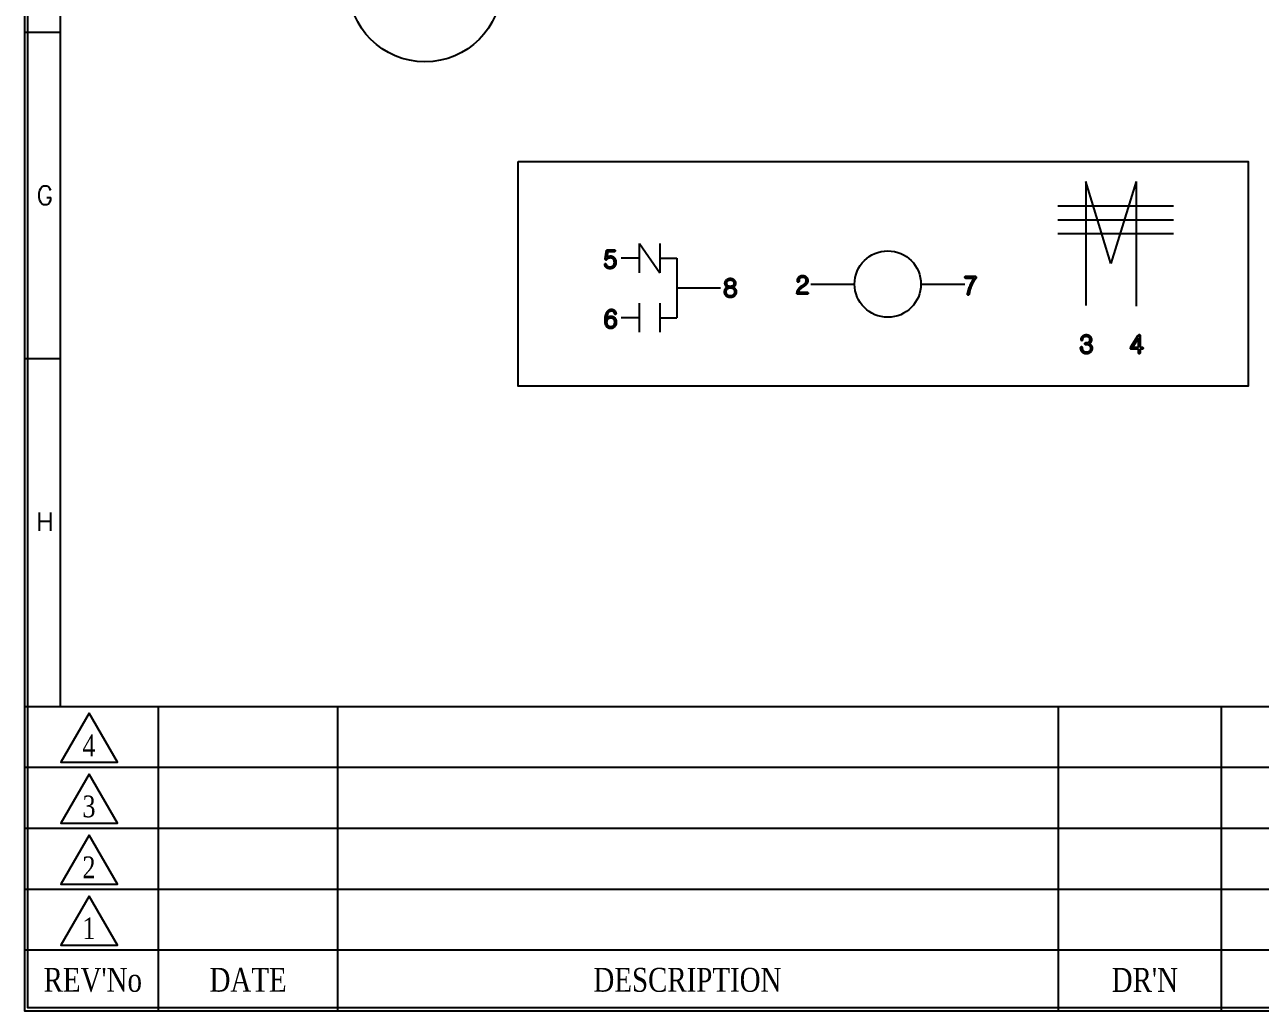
# Model space of a CAD drawing. Header units: millimetres. Extents: x 29 to 409, y 30 to 301.
# Drawn here: x 29.4 to 143, y 29.7 to 120.4 of the extents above; entities that cross this region are included whole.
import ezdxf
from ezdxf.enums import TextEntityAlignment as Align

# ---------------------------------------------------------------- set-up
doc = ezdxf.new("R2010")
doc.units = ezdxf.units.MM
for name, color, linetype in [('10', 1, 'Continuous'), ('20', 2, 'Continuous'), ('30', 3, 'Continuous'), ('4', 133, 'Continuous'), ('40', 4, 'Continuous'), ('70', 7, 'Continuous'), ('ASHADE', 7, 'Continuous')]:
    doc.layers.add(name, color=color, linetype=linetype)
doc.layers.add('Z_OM_OUTLINE', color=7, linetype='Continuous', lineweight=30)
doc.styles.add('SIMPLEX', font='SIMPLEX')
doc.styles.add('SS', font='batang.ttc', dxfattribs={"width": 0.8})

msp = doc.modelspace()

# ---------------------------------------------------------------- linework, layer by layer
for p, q in [((124.38, 103.78), (135.01, 103.78)), ((124.38, 102.5), (135.01, 102.5)), ((124.38, 101.22), (135.01, 101.22)), ((85.92, 98.97), (84.25, 98.97)), ((87.81, 98.97), (89.37, 98.97)), ((89.37, 98.97), (89.37, 93.49)), ((101.69, 96.58), (105.71, 96.58)), ((111.81, 96.58), (115.83, 96.58)), ((89.37, 96.23), (93.39, 96.23)), ((85.92, 93.49), (84.25, 93.49)), ((87.81, 93.49), (89.37, 93.49))]:
    msp.add_line(p, q)
msp.add_lwpolyline([(74.78, 107.85), (141.88, 107.85), (141.88, 87.2), (74.78, 87.2)], close=True)
msp.add_circle((108.76, 96.58), 3.05)
at = {"layer": '10', "color": 7}
for points in [[(35.34, 57.13), (32.74, 52.63), (37.93, 52.63)], [(35.34, 51.53), (32.74, 47.03), (37.93, 47.03)], [(35.34, 45.93), (32.74, 41.43), (37.93, 41.43)], [(35.34, 40.33), (32.74, 35.83), (37.93, 35.83)]]:
    msp.add_lwpolyline(points, close=True, dxfattribs=at)
at = {"layer": '20', "color": 7}
msp.add_line((32.71, 57.74), (32.71, 296.44), dxfattribs=at)
at = {"layer": '30', "color": 7}
for p, q in [((29.41, 119.74), (32.71, 119.74)), ((29.41, 89.74), (32.71, 89.74))]:
    msp.add_line(p, q, dxfattribs=at)
at = {"layer": '4', "color": 0}
for p, q in [((129.27, 98.46), (126.97, 106.02)), ((131.58, 106.02), (129.27, 98.46))]:
    msp.add_line(p, q, dxfattribs=at)
at = {"layer": '40', "color": 7}
for p, q in [((41.68, 57.74), (41.68, 29.74)), ((58.18, 57.74), (58.18, 29.74)), ((124.41, 57.74), (124.41, 29.74)), ((139.41, 57.74), (139.41, 29.74)), ((169.41, 52.14), (29.41, 52.14)), ((169.41, 46.54), (29.41, 46.54)), ((169.41, 40.94), (29.41, 40.94)), ((169.41, 35.34), (29.41, 35.34))]:
    msp.add_line(p, q, dxfattribs=at)
at = {"layer": '70', "color": 7}
msp.add_line((29.41, 57.74), (409.41, 57.74), dxfattribs=at)
for points in [[(409.41, 29.74), (29.41, 29.74), (29.41, 299.74), (409.41, 299.74)], [(409.11, 30.04), (29.71, 30.04), (29.71, 299.44), (409.11, 299.44)]]:
    msp.add_lwpolyline(points, close=True, dxfattribs=at)
at = {"layer": 'ASHADE'}
for p, q in [((126.97, 106.02), (126.97, 94.6)), ((131.58, 106.02), (131.58, 94.56)), ((85.92, 97.62), (85.92, 100.31)), ((87.81, 100.31), (87.81, 97.62)), ((85.92, 92.15), (85.92, 94.83)), ((87.81, 94.83), (87.81, 92.15))]:
    msp.add_line(p, q, dxfattribs=at)
at = {"layer": 'ASHADE', "ltscale": 2}
msp.add_line((85.92, 100.31), (87.81, 97.62), dxfattribs=at)
msp.add_circle((66.21, 124.04), 7.03, dxfattribs=at)
at = {"layer": 'Z_OM_OUTLINE'}
for p, q in [((82.91, 99.71), (82.79, 98.91)), ((83.63, 99.71), (82.91, 99.71)), ((82.94, 99.02), (83.03, 99.59)), ((83.03, 99.59), (83.63, 99.59)), ((100.45, 96.91), (100.45, 96.86)), ((100.6, 96.85), (100.6, 96.91)), ((116.81, 97.27), (115.91, 97.27)), ((115.92, 97.14), (116.72, 97.14)), ((100.41, 95.68), (101.38, 95.68)), ((101.38, 95.8), (100.56, 95.8)), ((100.97, 96.33), (101.01, 96.36)), ((127, 91.17), (126.94, 91.17)), ((126.94, 91.04), (127.02, 91.04)), ((131.79, 91.85), (131.09, 90.78)), ((131.21, 90.74), (131.81, 91.65)), ((131.81, 91.65), (131.81, 90.74)), ((131.95, 90.74), (131.95, 91.83)), ((126.49, 90.74), (126.49, 90.69)), ((126.64, 90.69), (126.64, 90.74)), ((131.13, 90.62), (131.81, 90.62)), ((131.81, 90.74), (131.21, 90.74)), ((131.81, 90.62), (131.81, 90.26)), ((132.17, 90.74), (131.95, 90.74)), ((131.95, 90.62), (132.16, 90.62)), ((131.95, 90.26), (131.95, 90.62))]:
    msp.add_line(p, q, dxfattribs=at)
for points, knots in [([(82.79, 98.91), (82.79, 98.9), (82.79, 98.89), (82.79, 98.88), (82.79, 98.86), (82.8, 98.85), (82.8, 98.84), (82.81, 98.83), (82.82, 98.82), (82.83, 98.82), (82.83, 98.81)], [0, 0, 0, 0, 0.150093, 0.286877, 0.413004, 0.531472, 0.643222, 0.755129, 0.873522, 1, 1, 1, 1]), ([(82.83, 98.81), (82.84, 98.81), (82.85, 98.81), (82.86, 98.81), (82.87, 98.81), (82.88, 98.81), (82.9, 98.82), (82.91, 98.83), (82.92, 98.84), (82.93, 98.85), (82.93, 98.86)], [0, 0, 0, 0, 0.120141, 0.229286, 0.338431, 0.449539, 0.567175, 0.69745, 0.838895, 1, 1, 1, 1]), ([(82.93, 98.86), (82.94, 98.87), (82.95, 98.89), (82.98, 98.92), (83.01, 98.95), (83.03, 98.96), (83.04, 98.97)], [0, 0, 0, 0, 0.251949, 0.502221, 0.748748, 1, 1, 1, 1]), ([(83.08, 99.11), (83.07, 99.1), (83.04, 99.09), (83.01, 99.07), (82.97, 99.05), (82.95, 99.03), (82.94, 99.02)], [0, 0, 0, 0, 0.250708, 0.500277, 0.748188, 1, 1, 1, 1]), ([(83.04, 98.97), (83.06, 98.97), (83.09, 98.99), (83.14, 99), (83.18, 99.01), (83.22, 99.01), (83.23, 99.01)], [0, 0, 0, 0, 0.246462, 0.491852, 0.742581, 1, 1, 1, 1]), ([(83.27, 99.14), (83.25, 99.14), (83.22, 99.14), (83.17, 99.13), (83.13, 99.12), (83.1, 99.11), (83.08, 99.11)], [0, 0, 0, 0, 0.260819, 0.512859, 0.75944, 1, 1, 1, 1]), ([(83.23, 99.01), (83.25, 99.01), (83.28, 99.01), (83.32, 99.01), (83.36, 99), (83.4, 98.98), (83.43, 98.96), (83.47, 98.94), (83.5, 98.91), (83.51, 98.89), (83.52, 98.88)], [0, 0, 0, 0, 0.133754, 0.261771, 0.386542, 0.507434, 0.627874, 0.748867, 0.872679, 1, 1, 1, 1]), ([(83.64, 98.97), (83.63, 98.98), (83.61, 99.01), (83.57, 99.04), (83.53, 99.07), (83.48, 99.1), (83.43, 99.12), (83.38, 99.13), (83.32, 99.14), (83.29, 99.14), (83.27, 99.14)], [0, 0, 0, 0, 0.1267565, 0.2496119, 0.3701132, 0.4908858, 0.6117691, 0.7361738, 0.8648863, 1, 1, 1, 1]), ([(83.52, 98.88), (83.53, 98.87), (83.55, 98.85), (83.57, 98.82), (83.58, 98.78), (83.6, 98.74), (83.61, 98.7), (83.61, 98.66), (83.62, 98.62), (83.62, 98.59), (83.62, 98.58)], [0, 0, 0, 0, 0.120217, 0.239097, 0.359536, 0.480692, 0.604885, 0.731998, 0.863728, 1, 1, 1, 1]), ([(83.68, 99.69), (83.68, 99.7), (83.67, 99.7), (83.66, 99.71), (83.65, 99.71), (83.64, 99.71), (83.63, 99.71)], [0, 0, 0, 0, 0.235533, 0.471133, 0.727815, 1, 1, 1, 1]), ([(83.63, 99.59), (83.64, 99.59), (83.65, 99.59), (83.66, 99.59), (83.68, 99.6), (83.68, 99.6), (83.69, 99.61)], [0, 0, 0, 0, 0.2658055, 0.5123853, 0.7567022, 1, 1, 1, 1]), ([(83.77, 98.58), (83.77, 98.6), (83.77, 98.63), (83.76, 98.69), (83.75, 98.74), (83.74, 98.79), (83.72, 98.84), (83.7, 98.88), (83.67, 98.93), (83.65, 98.95), (83.64, 98.97)], [0, 0, 0, 0, 0.136772, 0.267885, 0.395691, 0.519481, 0.640677, 0.760811, 0.87952, 1, 1, 1, 1]), ([(83.71, 99.65), (83.7, 99.65), (83.7, 99.66), (83.7, 99.67), (83.69, 99.69), (83.69, 99.69), (83.68, 99.69)], [0, 0, 0, 0, 0.25367, 0.497236, 0.743622, 1, 1, 1, 1]), ([(83.69, 99.61), (83.69, 99.61), (83.7, 99.62), (83.7, 99.63), (83.7, 99.64), (83.7, 99.65), (83.71, 99.65)], [0, 0, 0, 0, 0.259861, 0.50393, 0.75062, 1, 1, 1, 1]), ([(82.74, 98.41), (82.73, 98.4), (82.73, 98.4), (82.73, 98.38), (82.73, 98.37), (82.73, 98.35), (82.73, 98.35)], [0, 0, 0, 0, 0.238314, 0.478762, 0.729275, 1, 1, 1, 1]), ([(82.73, 98.35), (82.73, 98.34), (82.74, 98.31), (82.75, 98.28), (82.77, 98.24), (82.79, 98.21), (82.81, 98.18), (82.83, 98.16), (82.86, 98.13), (82.88, 98.11), (82.9, 98.11)], [0, 0, 0, 0, 0.125015, 0.248001, 0.37017, 0.491822, 0.613638, 0.739142, 0.867834, 1, 1, 1, 1]), ([(82.78, 98.44), (82.78, 98.44), (82.77, 98.44), (82.76, 98.43), (82.75, 98.42), (82.74, 98.41), (82.74, 98.41)], [0, 0, 0, 0, 0.259507, 0.508453, 0.74809, 1, 1, 1, 1]), ([(82.84, 98.43), (82.84, 98.44), (82.83, 98.44), (82.81, 98.44), (82.8, 98.44), (82.79, 98.44), (82.78, 98.44)], [0, 0, 0, 0, 0.254365, 0.50003, 0.745905, 1, 1, 1, 1]), ([(82.88, 98.38), (82.88, 98.39), (82.87, 98.4), (82.86, 98.41), (82.85, 98.43), (82.84, 98.43), (82.84, 98.43)], [0, 0, 0, 0, 0.276329, 0.528664, 0.763128, 1, 1, 1, 1]), ([(82.99, 98.21), (82.98, 98.22), (82.97, 98.23), (82.95, 98.25), (82.93, 98.27), (82.92, 98.29), (82.9, 98.31), (82.89, 98.33), (82.88, 98.36), (82.88, 98.37), (82.88, 98.38)], [0, 0, 0, 0, 0.129066, 0.25405, 0.378231, 0.50059, 0.621858, 0.745864, 0.870238, 1, 1, 1, 1]), ([(82.9, 98.11), (82.91, 98.1), (82.93, 98.09), (82.97, 98.07), (83, 98.05), (83.04, 98.04), (83.08, 98.03), (83.13, 98.02), (83.17, 98.02), (83.2, 98.02), (83.21, 98.02)], [0, 0, 0, 0, 0.120157, 0.239412, 0.35946, 0.48144, 0.606016, 0.733648, 0.865139, 1, 1, 1, 1]), ([(83.23, 98.14), (83.21, 98.14), (83.19, 98.14), (83.16, 98.15), (83.12, 98.15), (83.09, 98.16), (83.06, 98.17), (83.04, 98.18), (83.01, 98.2), (83, 98.21), (82.99, 98.21)], [0, 0, 0, 0, 0.142212, 0.278425, 0.407828, 0.533619, 0.653919, 0.771274, 0.886099, 1, 1, 1, 1]), ([(83.21, 98.02), (83.24, 98.02), (83.28, 98.02), (83.35, 98.03), (83.41, 98.04), (83.46, 98.06), (83.52, 98.08), (83.56, 98.11), (83.61, 98.15), (83.63, 98.18), (83.64, 98.19)], [0, 0, 0, 0, 0.14399, 0.279299, 0.408352, 0.531297, 0.65044, 0.767108, 0.883045, 1, 1, 1, 1]), ([(83.52, 98.28), (83.51, 98.27), (83.49, 98.25), (83.46, 98.22), (83.42, 98.2), (83.39, 98.18), (83.35, 98.16), (83.31, 98.15), (83.27, 98.15), (83.24, 98.14), (83.23, 98.14)], [0, 0, 0, 0, 0.127638, 0.251944, 0.374404, 0.494753, 0.615597, 0.739359, 0.867327, 1, 1, 1, 1]), ([(83.62, 98.58), (83.62, 98.56), (83.62, 98.54), (83.61, 98.49), (83.61, 98.45), (83.6, 98.42), (83.58, 98.38), (83.56, 98.34), (83.54, 98.31), (83.53, 98.29), (83.52, 98.28)], [0, 0, 0, 0, 0.133088, 0.262779, 0.388175, 0.511835, 0.633611, 0.754848, 0.876624, 1, 1, 1, 1]), ([(83.64, 98.19), (83.65, 98.2), (83.67, 98.23), (83.7, 98.27), (83.72, 98.32), (83.74, 98.36), (83.75, 98.41), (83.76, 98.47), (83.77, 98.52), (83.77, 98.56), (83.77, 98.58)], [0, 0, 0, 0, 0.117389, 0.234208, 0.353138, 0.474172, 0.59856, 0.726838, 0.860173, 1, 1, 1, 1]), ([(93.91, 96.95), (93.9, 96.94), (93.88, 96.92), (93.86, 96.89), (93.84, 96.85), (93.82, 96.82), (93.81, 96.78), (93.8, 96.74), (93.79, 96.7), (93.79, 96.67), (93.79, 96.66)], [0, 0, 0, 0, 0.128637, 0.254768, 0.377916, 0.499644, 0.621377, 0.744776, 0.869869, 1, 1, 1, 1]), ([(93.79, 96.66), (93.79, 96.65), (93.79, 96.62), (93.79, 96.59), (93.8, 96.56), (93.81, 96.53), (93.82, 96.5), (93.83, 96.47), (93.85, 96.44), (93.86, 96.42), (93.87, 96.41)], [0, 0, 0, 0, 0.134934, 0.265306, 0.393305, 0.517035, 0.638974, 0.759094, 0.879322, 1, 1, 1, 1]), ([(94.28, 97.08), (94.26, 97.08), (94.22, 97.08), (94.17, 97.08), (94.12, 97.07), (94.07, 97.05), (94.03, 97.03), (93.99, 97.01), (93.95, 96.98), (93.92, 96.96), (93.91, 96.95)], [0, 0, 0, 0, 0.139237, 0.271834, 0.399458, 0.523325, 0.643566, 0.762132, 0.880701, 1, 1, 1, 1]), ([(93.92, 96.66), (93.92, 96.67), (93.92, 96.69), (93.92, 96.72), (93.93, 96.75), (93.94, 96.77), (93.95, 96.8), (93.97, 96.82), (93.99, 96.84), (94, 96.86), (94.01, 96.87)], [0, 0, 0, 0, 0.128615, 0.254199, 0.376785, 0.498269, 0.618953, 0.742904, 0.869771, 1, 1, 1, 1]), ([(94.01, 96.46), (94, 96.46), (93.99, 96.48), (93.97, 96.5), (93.95, 96.52), (93.94, 96.55), (93.93, 96.57), (93.92, 96.6), (93.92, 96.63), (93.92, 96.65), (93.92, 96.66)], [0, 0, 0, 0, 0.130305, 0.25602, 0.378604, 0.500306, 0.621462, 0.745082, 0.870301, 1, 1, 1, 1]), ([(94.01, 96.87), (94.02, 96.87), (94.03, 96.89), (94.06, 96.91), (94.09, 96.92), (94.12, 96.93), (94.16, 96.94), (94.2, 96.95), (94.23, 96.96), (94.26, 96.96), (94.28, 96.96)], [0, 0, 0, 0, 0.115646, 0.232316, 0.350729, 0.47056, 0.594312, 0.724014, 0.858944, 1, 1, 1, 1]), ([(94.64, 96.95), (94.63, 96.96), (94.61, 96.98), (94.57, 97.01), (94.52, 97.03), (94.48, 97.05), (94.43, 97.07), (94.38, 97.08), (94.33, 97.08), (94.29, 97.08), (94.28, 97.08)], [0, 0, 0, 0, 0.118929, 0.236988, 0.355729, 0.476147, 0.599952, 0.727765, 0.860557, 1, 1, 1, 1]), ([(94.28, 96.96), (94.29, 96.96), (94.32, 96.96), (94.35, 96.95), (94.39, 96.94), (94.43, 96.93), (94.46, 96.92), (94.49, 96.91), (94.52, 96.89), (94.54, 96.87), (94.54, 96.87)], [0, 0, 0, 0, 0.141197, 0.275172, 0.403958, 0.527931, 0.649029, 0.766606, 0.883403, 1, 1, 1, 1]), ([(94.54, 96.87), (94.55, 96.86), (94.57, 96.84), (94.59, 96.82), (94.6, 96.8), (94.62, 96.77), (94.62, 96.75), (94.63, 96.72), (94.64, 96.69), (94.64, 96.67), (94.64, 96.66)], [0, 0, 0, 0, 0.131579, 0.258706, 0.382804, 0.50354, 0.624902, 0.746868, 0.872035, 1, 1, 1, 1]), ([(94.64, 96.66), (94.64, 96.65), (94.64, 96.63), (94.63, 96.6), (94.62, 96.57), (94.62, 96.55), (94.6, 96.52), (94.59, 96.5), (94.57, 96.48), (94.55, 96.46), (94.54, 96.46)], [0, 0, 0, 0, 0.129031, 0.2538272, 0.3768103, 0.4978429, 0.6195854, 0.7423347, 0.8683251, 1, 1, 1, 1]), ([(94.76, 96.66), (94.76, 96.67), (94.76, 96.7), (94.76, 96.74), (94.75, 96.78), (94.73, 96.82), (94.72, 96.85), (94.69, 96.89), (94.67, 96.92), (94.65, 96.94), (94.64, 96.95)], [0, 0, 0, 0, 0.128917, 0.25396, 0.377169, 0.499056, 0.62013, 0.743626, 0.870177, 1, 1, 1, 1]), ([(94.69, 96.41), (94.69, 96.42), (94.71, 96.44), (94.72, 96.47), (94.73, 96.5), (94.75, 96.53), (94.75, 96.56), (94.76, 96.59), (94.76, 96.63), (94.76, 96.65), (94.76, 96.66)], [0, 0, 0, 0, 0.121565, 0.243744, 0.365204, 0.486262, 0.610647, 0.73648, 0.86604, 1, 1, 1, 1]), ([(100.57, 97.21), (100.56, 97.2), (100.54, 97.18), (100.52, 97.15), (100.5, 97.11), (100.48, 97.08), (100.47, 97.04), (100.46, 97), (100.45, 96.96), (100.45, 96.93), (100.45, 96.91)], [0, 0, 0, 0, 0.126283, 0.249636, 0.371196, 0.493066, 0.615259, 0.739587, 0.867725, 1, 1, 1, 1]), ([(100.45, 96.86), (100.45, 96.85), (100.45, 96.84), (100.46, 96.82), (100.46, 96.81), (100.47, 96.8), (100.47, 96.8)], [0, 0, 0, 0, 0.2742778, 0.524596, 0.7646506, 1, 1, 1, 1]), ([(100.47, 96.8), (100.48, 96.79), (100.48, 96.79), (100.49, 96.78), (100.51, 96.78), (100.52, 96.78), (100.52, 96.78)], [0, 0, 0, 0, 0.250921, 0.492134, 0.740992, 1, 1, 1, 1]), ([(100.52, 96.78), (100.53, 96.78), (100.54, 96.78), (100.55, 96.78), (100.56, 96.79), (100.57, 96.79), (100.58, 96.8)], [0, 0, 0, 0, 0.264234, 0.512515, 0.75317, 1, 1, 1, 1]), ([(100.93, 97.35), (100.91, 97.35), (100.87, 97.35), (100.82, 97.34), (100.77, 97.33), (100.72, 97.32), (100.68, 97.3), (100.64, 97.27), (100.6, 97.25), (100.58, 97.22), (100.57, 97.21)], [0, 0, 0, 0, 0.139305, 0.272036, 0.399842, 0.523168, 0.643658, 0.762037, 0.880119, 1, 1, 1, 1]), ([(100.58, 96.8), (100.58, 96.8), (100.59, 96.81), (100.59, 96.82), (100.6, 96.83), (100.6, 96.84), (100.6, 96.85)], [0, 0, 0, 0, 0.251575, 0.494641, 0.739276, 1, 1, 1, 1]), ([(100.6, 96.91), (100.6, 96.92), (100.6, 96.94), (100.6, 96.97), (100.61, 97), (100.62, 97.03), (100.63, 97.06), (100.64, 97.08), (100.66, 97.1), (100.67, 97.12), (100.68, 97.13)], [0, 0, 0, 0, 0.13351, 0.262216, 0.38893, 0.511484, 0.632247, 0.753637, 0.87557, 1, 1, 1, 1]), ([(100.68, 97.13), (100.69, 97.13), (100.7, 97.15), (100.73, 97.17), (100.76, 97.19), (100.79, 97.2), (100.82, 97.21), (100.85, 97.22), (100.89, 97.22), (100.91, 97.22), (100.93, 97.22)], [0, 0, 0, 0, 0.1197222, 0.2395621, 0.3575625, 0.478001, 0.6012331, 0.7285669, 0.861038, 1, 1, 1, 1]), ([(101.16, 96.64), (101.15, 96.63), (101.14, 96.61), (101.11, 96.59), (101.08, 96.57), (101.04, 96.54), (101, 96.51), (100.96, 96.48), (100.91, 96.45), (100.88, 96.43), (100.86, 96.42)], [0, 0, 0, 0, 0.0819925, 0.1761959, 0.2828866, 0.401538, 0.5322548, 0.6753524, 0.8311672, 1, 1, 1, 1]), ([(101.28, 97.21), (101.27, 97.22), (101.25, 97.24), (101.21, 97.27), (101.17, 97.3), (101.13, 97.32), (101.08, 97.33), (101.03, 97.34), (100.98, 97.35), (100.94, 97.35), (100.93, 97.35)], [0, 0, 0, 0, 0.1213937, 0.2409119, 0.3601983, 0.480793, 0.6033354, 0.7302471, 0.8617776, 1, 1, 1, 1]), ([(100.93, 97.22), (100.94, 97.22), (100.96, 97.22), (101, 97.22), (101.03, 97.21), (101.07, 97.2), (101.1, 97.19), (101.12, 97.17), (101.15, 97.15), (101.17, 97.13), (101.17, 97.12)], [0, 0, 0, 0, 0.137717, 0.269152, 0.396523, 0.518651, 0.639611, 0.758212, 0.877937, 1, 1, 1, 1]), ([(101.01, 96.36), (101.03, 96.38), (101.06, 96.4), (101.11, 96.43), (101.15, 96.46), (101.19, 96.49), (101.22, 96.51), (101.25, 96.54), (101.28, 96.56), (101.29, 96.57), (101.3, 96.58)], [0, 0, 0, 0, 0.171352, 0.330159, 0.474433, 0.606288, 0.723792, 0.829102, 0.920416, 1, 1, 1, 1]), ([(101.26, 96.91), (101.26, 96.89), (101.25, 96.87), (101.25, 96.83), (101.24, 96.79), (101.23, 96.76), (101.22, 96.73), (101.2, 96.69), (101.18, 96.66), (101.17, 96.65), (101.16, 96.64)], [0, 0, 0, 0, 0.132748, 0.260728, 0.385939, 0.509648, 0.631125, 0.752852, 0.875366, 1, 1, 1, 1]), ([(101.17, 97.12), (101.18, 97.12), (101.19, 97.1), (101.21, 97.08), (101.22, 97.05), (101.24, 97.03), (101.24, 97), (101.25, 96.97), (101.25, 96.94), (101.26, 96.92), (101.26, 96.91)], [0, 0, 0, 0, 0.123885, 0.24539, 0.366427, 0.486915, 0.610536, 0.735625, 0.865433, 1, 1, 1, 1]), ([(101.4, 96.9), (101.4, 96.92), (101.4, 96.95), (101.4, 96.99), (101.39, 97.03), (101.38, 97.07), (101.36, 97.11), (101.34, 97.15), (101.31, 97.18), (101.29, 97.2), (101.28, 97.21)], [0, 0, 0, 0, 0.132879, 0.260823, 0.384865, 0.507069, 0.628977, 0.750578, 0.873917, 1, 1, 1, 1]), ([(101.3, 96.58), (101.3, 96.59), (101.32, 96.61), (101.34, 96.65), (101.36, 96.68), (101.38, 96.72), (101.39, 96.77), (101.4, 96.81), (101.4, 96.86), (101.4, 96.89), (101.4, 96.9)], [0, 0, 0, 0, 0.117576, 0.234513, 0.353393, 0.473629, 0.598035, 0.726691, 0.860363, 1, 1, 1, 1]), ([(115.91, 97.27), (115.91, 97.27), (115.9, 97.27), (115.89, 97.27), (115.88, 97.26), (115.87, 97.26), (115.86, 97.25), (115.85, 97.24), (115.85, 97.22), (115.85, 97.21), (115.85, 97.21)], [0, 0, 0, 0, 0.146872, 0.274046, 0.392094, 0.501517, 0.610941, 0.726033, 0.856377, 1, 1, 1, 1]), ([(115.85, 97.21), (115.85, 97.2), (115.85, 97.19), (115.85, 97.18), (115.86, 97.17), (115.87, 97.16), (115.88, 97.15), (115.89, 97.15), (115.9, 97.14), (115.91, 97.14), (115.92, 97.14)], [0, 0, 0, 0, 0.146952, 0.274546, 0.393011, 0.502052, 0.613079, 0.728635, 0.856229, 1, 1, 1, 1]), ([(116.24, 95.66), (116.25, 95.7), (116.26, 95.78), (116.28, 95.9), (116.31, 96.01), (116.34, 96.13), (116.38, 96.25), (116.43, 96.37), (116.48, 96.48), (116.51, 96.56), (116.53, 96.6)], [0, 0, 0, 0, 0.1213005, 0.2428319, 0.3655671, 0.4892501, 0.6142885, 0.7412412, 0.8694508, 1, 1, 1, 1]), ([(116.72, 97.14), (116.7, 97.12), (116.66, 97.07), (116.6, 96.98), (116.55, 96.9), (116.49, 96.8), (116.44, 96.7), (116.39, 96.6), (116.34, 96.49), (116.31, 96.41), (116.29, 96.37)], [0, 0, 0, 0, 0.109394, 0.223035, 0.340932, 0.463483, 0.590172, 0.721843, 0.858474, 1, 1, 1, 1]), ([(116.53, 96.6), (116.55, 96.63), (116.57, 96.68), (116.62, 96.76), (116.66, 96.84), (116.7, 96.91), (116.74, 96.97), (116.79, 97.03), (116.83, 97.08), (116.86, 97.11), (116.87, 97.13)], [0, 0, 0, 0, 0.1506805, 0.2939173, 0.4298201, 0.5582427, 0.6788683, 0.7930208, 0.8997366, 1, 1, 1, 1]), ([(116.89, 97.22), (116.89, 97.23), (116.88, 97.25), (116.86, 97.26), (116.83, 97.27), (116.82, 97.27), (116.81, 97.27)], [0, 0, 0, 0, 0.245729, 0.47855, 0.723821, 1, 1, 1, 1]), ([(116.87, 97.13), (116.88, 97.14), (116.89, 97.15), (116.9, 97.18), (116.9, 97.2), (116.89, 97.22), (116.89, 97.22)], [0, 0, 0, 0, 0.281152, 0.527085, 0.760284, 1, 1, 1, 1]), ([(93.81, 96.13), (93.8, 96.11), (93.78, 96.07), (93.76, 96), (93.75, 95.93), (93.75, 95.89), (93.75, 95.86)], [0, 0, 0, 0, 0.2410229, 0.4852633, 0.7369455, 1, 1, 1, 1]), ([(93.75, 95.86), (93.75, 95.85), (93.75, 95.82), (93.75, 95.77), (93.76, 95.72), (93.78, 95.68), (93.8, 95.64), (93.82, 95.6), (93.84, 95.56), (93.86, 95.53), (93.87, 95.52)], [0, 0, 0, 0, 0.131321, 0.259102, 0.383441, 0.50625, 0.628601, 0.750798, 0.873994, 1, 1, 1, 1]), ([(94, 96.3), (93.98, 96.29), (93.95, 96.27), (93.89, 96.23), (93.85, 96.18), (93.82, 96.14), (93.81, 96.13)], [0, 0, 0, 0, 0.260674, 0.512287, 0.756948, 1, 1, 1, 1]), ([(93.87, 96.41), (93.88, 96.4), (93.89, 96.38), (93.93, 96.35), (93.96, 96.32), (93.99, 96.31), (94, 96.3)], [0, 0, 0, 0, 0.263995, 0.514148, 0.758772, 1, 1, 1, 1]), ([(93.87, 95.86), (93.87, 95.88), (93.88, 95.9), (93.88, 95.94), (93.89, 95.97), (93.9, 96), (93.91, 96.04), (93.93, 96.07), (93.95, 96.09), (93.97, 96.11), (93.98, 96.12)], [0, 0, 0, 0, 0.131498, 0.25826, 0.382344, 0.504419, 0.626133, 0.748755, 0.872451, 1, 1, 1, 1]), ([(93.98, 95.61), (93.97, 95.62), (93.95, 95.64), (93.93, 95.66), (93.91, 95.69), (93.9, 95.72), (93.89, 95.76), (93.88, 95.79), (93.88, 95.83), (93.87, 95.85), (93.87, 95.86)], [0, 0, 0, 0, 0.128399, 0.25292, 0.375362, 0.496827, 0.619715, 0.742347, 0.868794, 1, 1, 1, 1]), ([(93.87, 95.52), (93.89, 95.51), (93.91, 95.48), (93.96, 95.45), (94, 95.43), (94.05, 95.4), (94.11, 95.39), (94.16, 95.38), (94.22, 95.37), (94.26, 95.37), (94.28, 95.37)], [0, 0, 0, 0, 0.120618, 0.24036, 0.359192, 0.47994, 0.603188, 0.729927, 0.862085, 1, 1, 1, 1]), ([(93.98, 96.12), (93.99, 96.13), (94.01, 96.15), (94.04, 96.17), (94.08, 96.19), (94.11, 96.21), (94.15, 96.22), (94.2, 96.23), (94.24, 96.23), (94.27, 96.24), (94.29, 96.24)], [0, 0, 0, 0, 0.1194366, 0.2367802, 0.3554124, 0.4753355, 0.5988128, 0.7271397, 0.8606162, 1, 1, 1, 1]), ([(94.29, 95.49), (94.27, 95.49), (94.24, 95.49), (94.2, 95.5), (94.15, 95.51), (94.11, 95.52), (94.08, 95.54), (94.04, 95.56), (94.01, 95.58), (93.99, 95.6), (93.98, 95.61)], [0, 0, 0, 0, 0.139384, 0.27286, 0.401187, 0.524665, 0.644588, 0.76322, 0.880563, 1, 1, 1, 1]), ([(94.28, 96.36), (94.26, 96.36), (94.23, 96.36), (94.2, 96.37), (94.16, 96.38), (94.12, 96.39), (94.09, 96.4), (94.06, 96.41), (94.03, 96.43), (94.02, 96.45), (94.01, 96.46)], [0, 0, 0, 0, 0.140564, 0.275153, 0.404403, 0.528034, 0.647877, 0.766401, 0.883295, 1, 1, 1, 1]), ([(94.54, 96.46), (94.54, 96.45), (94.52, 96.43), (94.49, 96.41), (94.46, 96.4), (94.43, 96.39), (94.39, 96.38), (94.35, 96.37), (94.32, 96.36), (94.29, 96.36), (94.28, 96.36)], [0, 0, 0, 0, 0.117628, 0.234647, 0.35234, 0.473443, 0.597298, 0.725642, 0.859288, 1, 1, 1, 1]), ([(94.28, 95.37), (94.3, 95.37), (94.34, 95.37), (94.4, 95.38), (94.46, 95.39), (94.51, 95.4), (94.56, 95.43), (94.61, 95.45), (94.65, 95.49), (94.68, 95.51), (94.69, 95.52)], [0, 0, 0, 0, 0.1380314, 0.2703266, 0.3979368, 0.5206302, 0.6415097, 0.760177, 0.8793795, 1, 1, 1, 1]), ([(94.29, 96.24), (94.3, 96.24), (94.33, 96.23), (94.38, 96.23), (94.42, 96.22), (94.46, 96.21), (94.5, 96.19), (94.53, 96.17), (94.56, 96.15), (94.58, 96.13), (94.59, 96.12)], [0, 0, 0, 0, 0.138625, 0.270366, 0.397937, 0.520676, 0.641691, 0.760514, 0.879644, 1, 1, 1, 1]), ([(94.59, 95.61), (94.58, 95.6), (94.56, 95.58), (94.53, 95.56), (94.5, 95.54), (94.46, 95.52), (94.42, 95.51), (94.38, 95.5), (94.33, 95.49), (94.3, 95.49), (94.29, 95.49)], [0, 0, 0, 0, 0.120356, 0.239486, 0.358309, 0.479324, 0.602063, 0.729634, 0.861375, 1, 1, 1, 1]), ([(94.54, 96.3), (94.56, 96.31), (94.58, 96.32), (94.62, 96.35), (94.66, 96.38), (94.68, 96.4), (94.69, 96.41)], [0, 0, 0, 0, 0.243251, 0.487828, 0.738731, 1, 1, 1, 1]), ([(94.74, 96.13), (94.72, 96.15), (94.7, 96.19), (94.65, 96.23), (94.6, 96.27), (94.56, 96.29), (94.54, 96.3)], [0, 0, 0, 0, 0.256061, 0.504936, 0.75055, 1, 1, 1, 1]), ([(94.59, 96.12), (94.6, 96.11), (94.62, 96.09), (94.64, 96.07), (94.66, 96.04), (94.67, 96), (94.69, 95.97), (94.7, 95.94), (94.7, 95.9), (94.7, 95.88), (94.7, 95.86)], [0, 0, 0, 0, 0.128608, 0.252507, 0.375242, 0.496957, 0.61893, 0.74278, 0.869032, 1, 1, 1, 1]), ([(94.7, 95.86), (94.7, 95.85), (94.7, 95.83), (94.7, 95.79), (94.69, 95.76), (94.67, 95.72), (94.66, 95.69), (94.64, 95.66), (94.62, 95.63), (94.6, 95.62), (94.59, 95.61)], [0, 0, 0, 0, 0.130672, 0.256605, 0.37901, 0.501791, 0.623261, 0.745821, 0.87054, 1, 1, 1, 1]), ([(94.69, 95.52), (94.7, 95.53), (94.72, 95.56), (94.75, 95.6), (94.77, 95.64), (94.79, 95.68), (94.81, 95.72), (94.82, 95.77), (94.83, 95.82), (94.83, 95.85), (94.83, 95.87)], [0, 0, 0, 0, 0.128741, 0.25436, 0.377596, 0.499417, 0.62131, 0.744744, 0.870238, 1, 1, 1, 1]), ([(94.83, 95.87), (94.83, 95.88), (94.83, 95.9), (94.82, 95.94), (94.82, 95.97), (94.81, 96.01), (94.79, 96.04), (94.78, 96.07), (94.76, 96.1), (94.74, 96.12), (94.74, 96.13)], [0, 0, 0, 0, 0.126412, 0.2502, 0.373405, 0.495837, 0.619106, 0.743399, 0.870633, 1, 1, 1, 1]), ([(100.52, 96.11), (100.51, 96.09), (100.5, 96.06), (100.47, 96.01), (100.45, 95.96), (100.43, 95.91), (100.42, 95.85), (100.41, 95.8), (100.41, 95.74), (100.41, 95.7), (100.41, 95.68)], [0, 0, 0, 0, 0.1197926, 0.2399205, 0.3608197, 0.4824745, 0.6074813, 0.7345591, 0.8649394, 1, 1, 1, 1]), ([(100.86, 96.42), (100.84, 96.41), (100.81, 96.38), (100.75, 96.35), (100.71, 96.31), (100.66, 96.27), (100.62, 96.23), (100.59, 96.19), (100.55, 96.15), (100.53, 96.12), (100.52, 96.11)], [0, 0, 0, 0, 0.14365, 0.280986, 0.412284, 0.539416, 0.660649, 0.777948, 0.890757, 1, 1, 1, 1]), ([(100.56, 95.8), (100.56, 95.82), (100.56, 95.84), (100.57, 95.88), (100.58, 95.91), (100.59, 95.95), (100.6, 95.98), (100.61, 96.01), (100.63, 96.04), (100.64, 96.06), (100.65, 96.07)], [0, 0, 0, 0, 0.14016, 0.27538, 0.404855, 0.53082, 0.653149, 0.771246, 0.886269, 1, 1, 1, 1]), ([(100.65, 96.07), (100.65, 96.08), (100.67, 96.1), (100.7, 96.13), (100.73, 96.16), (100.77, 96.19), (100.81, 96.23), (100.86, 96.26), (100.91, 96.3), (100.95, 96.32), (100.97, 96.33)], [0, 0, 0, 0, 0.09225, 0.193438, 0.303448, 0.422673, 0.551914, 0.690734, 0.84011, 1, 1, 1, 1]), ([(101.43, 95.78), (101.42, 95.79), (101.41, 95.79), (101.4, 95.8), (101.39, 95.8), (101.38, 95.8), (101.38, 95.8)], [0, 0, 0, 0, 0.248578, 0.496632, 0.743487, 1, 1, 1, 1]), ([(101.38, 95.68), (101.38, 95.68), (101.39, 95.68), (101.4, 95.68), (101.41, 95.69), (101.42, 95.69), (101.43, 95.7)], [0, 0, 0, 0, 0.252294, 0.496302, 0.745027, 1, 1, 1, 1]), ([(101.45, 95.74), (101.45, 95.74), (101.45, 95.75), (101.44, 95.76), (101.43, 95.78), (101.43, 95.78), (101.43, 95.78)], [0, 0, 0, 0, 0.25123, 0.494403, 0.741678, 1, 1, 1, 1]), ([(101.43, 95.7), (101.43, 95.7), (101.43, 95.71), (101.44, 95.72), (101.45, 95.73), (101.45, 95.74), (101.45, 95.74)], [0, 0, 0, 0, 0.2696767, 0.516477, 0.7576832, 1, 1, 1, 1]), ([(116.29, 96.37), (116.28, 96.34), (116.25, 96.27), (116.22, 96.18), (116.19, 96.08), (116.16, 95.99), (116.14, 95.91), (116.12, 95.82), (116.1, 95.75), (116.09, 95.69), (116.09, 95.67)], [0, 0, 0, 0, 0.147505, 0.288198, 0.422849, 0.550695, 0.672276, 0.78728, 0.896735, 1, 1, 1, 1]), ([(116.09, 95.67), (116.09, 95.66), (116.09, 95.65), (116.09, 95.63), (116.09, 95.62), (116.1, 95.61), (116.1, 95.6)], [0, 0, 0, 0, 0.27248, 0.526313, 0.763133, 1, 1, 1, 1]), ([(116.1, 95.6), (116.11, 95.6), (116.11, 95.59), (116.13, 95.58), (116.14, 95.58), (116.15, 95.58), (116.15, 95.58)], [0, 0, 0, 0, 0.255678, 0.500981, 0.745779, 1, 1, 1, 1]), ([(116.15, 95.58), (116.16, 95.58), (116.17, 95.58), (116.18, 95.58), (116.2, 95.58), (116.21, 95.59), (116.21, 95.59)], [0, 0, 0, 0, 0.2533749, 0.4953006, 0.741882, 1, 1, 1, 1]), ([(116.21, 95.59), (116.22, 95.6), (116.22, 95.61), (116.23, 95.62), (116.24, 95.64), (116.24, 95.65), (116.24, 95.66)], [0, 0, 0, 0, 0.238218, 0.480118, 0.730038, 1, 1, 1, 1]), ([(82.9, 93.94), (82.89, 93.92), (82.87, 93.87), (82.84, 93.8), (82.82, 93.72), (82.8, 93.63), (82.78, 93.54), (82.77, 93.45), (82.77, 93.34), (82.77, 93.27), (82.77, 93.24)], [0, 0, 0, 0, 0.104548, 0.213612, 0.328369, 0.449206, 0.576591, 0.710517, 0.851708, 1, 1, 1, 1]), ([(82.77, 93.24), (82.77, 93.21), (82.77, 93.14), (82.77, 93.05), (82.79, 92.97), (82.81, 92.89), (82.83, 92.82), (82.86, 92.76), (82.89, 92.7), (82.92, 92.67), (82.93, 92.65)], [0, 0, 0, 0, 0.15829, 0.305924, 0.442375, 0.568978, 0.687359, 0.797355, 0.900808, 1, 1, 1, 1]), ([(83.35, 94.24), (83.33, 94.24), (83.31, 94.24), (83.27, 94.24), (83.24, 94.23), (83.21, 94.22), (83.17, 94.21), (83.14, 94.2), (83.11, 94.18), (83.09, 94.17), (83.06, 94.15), (83.03, 94.12), (83.01, 94.1), (82.98, 94.07), (82.96, 94.04), (82.94, 94.01), (82.92, 93.98), (82.91, 93.95), (82.9, 93.94)], [0, 0, 0, 0, 0.063959, 0.125825, 0.186582, 0.245913, 0.304712, 0.36331, 0.421523, 0.480222, 0.539607, 0.599797, 0.66184, 0.724812, 0.790248, 0.857614, 0.92747, 1, 1, 1, 1]), ([(82.91, 93.4), (82.91, 93.42), (82.92, 93.47), (82.93, 93.53), (82.93, 93.6), (82.95, 93.66), (82.96, 93.71), (82.98, 93.77), (82.99, 93.82), (83.01, 93.85), (83.01, 93.87)], [0, 0, 0, 0, 0.1441692, 0.2826311, 0.4148212, 0.5416064, 0.6635138, 0.7805282, 0.8922789, 1, 1, 1, 1]), ([(83.06, 93.54), (83.04, 93.53), (83.02, 93.51), (82.98, 93.48), (82.94, 93.44), (82.92, 93.41), (82.91, 93.4)], [0, 0, 0, 0, 0.255635, 0.504609, 0.75101, 1, 1, 1, 1]), ([(82.91, 93.08), (82.91, 93.09), (82.91, 93.12), (82.92, 93.16), (82.93, 93.2), (82.94, 93.23), (82.95, 93.27), (82.97, 93.3), (82.99, 93.34), (83.01, 93.35), (83.02, 93.36)], [0, 0, 0, 0, 0.135453, 0.265464, 0.390996, 0.514431, 0.635257, 0.756428, 0.877204, 1, 1, 1, 1]), ([(83.01, 93.87), (83.02, 93.89), (83.04, 93.93), (83.08, 93.98), (83.11, 94.02), (83.15, 94.05), (83.2, 94.08), (83.24, 94.1), (83.29, 94.11), (83.33, 94.11), (83.34, 94.11)], [0, 0, 0, 0, 0.149126, 0.287304, 0.414903, 0.535429, 0.65111, 0.765091, 0.880418, 1, 1, 1, 1]), ([(83.02, 93.36), (83.03, 93.37), (83.05, 93.39), (83.08, 93.41), (83.11, 93.43), (83.14, 93.45), (83.18, 93.46), (83.22, 93.47), (83.26, 93.48), (83.28, 93.48), (83.3, 93.48)], [0, 0, 0, 0, 0.126837, 0.250005, 0.372298, 0.493566, 0.614848, 0.739302, 0.867019, 1, 1, 1, 1]), ([(83.34, 93.61), (83.32, 93.61), (83.3, 93.61), (83.26, 93.6), (83.22, 93.6), (83.19, 93.59), (83.15, 93.58), (83.12, 93.57), (83.09, 93.56), (83.07, 93.55), (83.06, 93.54)], [0, 0, 0, 0, 0.138276, 0.271155, 0.400342, 0.525951, 0.647796, 0.766914, 0.884593, 1, 1, 1, 1]), ([(83.3, 93.48), (83.31, 93.48), (83.34, 93.48), (83.38, 93.47), (83.42, 93.46), (83.46, 93.45), (83.49, 93.43), (83.52, 93.41), (83.55, 93.39), (83.56, 93.37), (83.57, 93.36)], [0, 0, 0, 0, 0.140567, 0.272714, 0.399733, 0.522322, 0.641326, 0.759927, 0.878122, 1, 1, 1, 1]), ([(83.34, 94.11), (83.35, 94.11), (83.37, 94.11), (83.4, 94.11), (83.43, 94.11), (83.46, 94.1), (83.49, 94.09), (83.51, 94.07), (83.53, 94.06), (83.54, 94.05), (83.55, 94.04)], [0, 0, 0, 0, 0.142355, 0.276813, 0.406845, 0.530769, 0.651169, 0.767312, 0.884488, 1, 1, 1, 1]), ([(83.64, 93.49), (83.63, 93.5), (83.61, 93.52), (83.57, 93.54), (83.54, 93.56), (83.5, 93.58), (83.46, 93.59), (83.42, 93.6), (83.38, 93.6), (83.35, 93.61), (83.34, 93.61)], [0, 0, 0, 0, 0.13161, 0.259174, 0.383585, 0.506712, 0.628697, 0.750578, 0.874244, 1, 1, 1, 1]), ([(83.63, 94.16), (83.62, 94.17), (83.6, 94.18), (83.57, 94.2), (83.53, 94.21), (83.5, 94.22), (83.46, 94.23), (83.43, 94.24), (83.39, 94.24), (83.36, 94.24), (83.35, 94.24)], [0, 0, 0, 0, 0.115236, 0.232314, 0.351064, 0.47187, 0.596677, 0.726496, 0.860708, 1, 1, 1, 1]), ([(83.55, 94.04), (83.56, 94.03), (83.58, 94.01), (83.61, 93.97), (83.62, 93.92), (83.63, 93.89), (83.63, 93.87)], [0, 0, 0, 0, 0.234182, 0.473901, 0.726407, 1, 1, 1, 1]), ([(83.57, 93.36), (83.58, 93.35), (83.59, 93.33), (83.61, 93.3), (83.62, 93.27), (83.64, 93.23), (83.64, 93.2), (83.65, 93.16), (83.65, 93.12), (83.66, 93.09), (83.66, 93.08)], [0, 0, 0, 0, 0.1153346, 0.2300968, 0.3483674, 0.468571, 0.5940146, 0.7239393, 0.8583668, 1, 1, 1, 1]), ([(83.78, 93.89), (83.77, 93.91), (83.77, 93.94), (83.76, 93.98), (83.75, 94.01), (83.73, 94.05), (83.71, 94.08), (83.68, 94.11), (83.66, 94.14), (83.64, 94.15), (83.63, 94.16)], [0, 0, 0, 0, 0.137815, 0.269388, 0.395397, 0.518808, 0.638579, 0.757582, 0.878059, 1, 1, 1, 1]), ([(83.63, 93.87), (83.63, 93.87), (83.64, 93.86), (83.64, 93.85), (83.65, 93.83), (83.66, 93.83), (83.67, 93.82), (83.68, 93.82), (83.7, 93.82), (83.71, 93.82), (83.71, 93.82)], [0, 0, 0, 0, 0.142917, 0.2713388, 0.3874412, 0.4976992, 0.6100851, 0.7268401, 0.8557136, 1, 1, 1, 1]), ([(83.8, 93.09), (83.8, 93.11), (83.8, 93.15), (83.79, 93.21), (83.78, 93.27), (83.76, 93.32), (83.74, 93.37), (83.71, 93.41), (83.68, 93.45), (83.66, 93.48), (83.64, 93.49)], [0, 0, 0, 0, 0.138519, 0.270524, 0.397871, 0.520363, 0.640458, 0.759406, 0.878745, 1, 1, 1, 1]), ([(83.71, 93.82), (83.72, 93.82), (83.73, 93.82), (83.74, 93.83), (83.76, 93.83), (83.76, 93.84), (83.77, 93.85), (83.78, 93.87), (83.78, 93.88), (83.78, 93.89), (83.78, 93.89)], [0, 0, 0, 0, 0.151287, 0.287166, 0.408612, 0.52102, 0.631653, 0.74362, 0.864917, 1, 1, 1, 1]), ([(83.02, 92.77), (83.01, 92.78), (82.99, 92.8), (82.97, 92.83), (82.95, 92.87), (82.94, 92.9), (82.93, 92.94), (82.92, 92.99), (82.91, 93.03), (82.91, 93.06), (82.91, 93.08)], [0, 0, 0, 0, 0.118055, 0.235089, 0.354495, 0.474814, 0.598841, 0.727092, 0.859926, 1, 1, 1, 1]), ([(82.93, 92.65), (82.94, 92.64), (82.96, 92.62), (83, 92.6), (83.04, 92.57), (83.08, 92.56), (83.12, 92.54), (83.17, 92.53), (83.22, 92.53), (83.25, 92.53), (83.27, 92.53)], [0, 0, 0, 0, 0.118262, 0.235884, 0.353615, 0.473674, 0.597477, 0.725442, 0.859579, 1, 1, 1, 1]), ([(83.29, 92.65), (83.28, 92.65), (83.25, 92.65), (83.21, 92.66), (83.17, 92.67), (83.14, 92.68), (83.1, 92.7), (83.07, 92.72), (83.04, 92.74), (83.03, 92.76), (83.02, 92.77)], [0, 0, 0, 0, 0.133021, 0.261623, 0.386291, 0.507897, 0.62868, 0.749802, 0.872938, 1, 1, 1, 1]), ([(83.27, 92.53), (83.29, 92.53), (83.33, 92.53), (83.39, 92.53), (83.44, 92.54), (83.49, 92.56), (83.54, 92.58), (83.58, 92.61), (83.63, 92.64), (83.65, 92.66), (83.66, 92.67)], [0, 0, 0, 0, 0.1427919, 0.2779713, 0.4071536, 0.5310661, 0.6505747, 0.7673872, 0.883241, 1, 1, 1, 1]), ([(83.55, 92.77), (83.54, 92.76), (83.53, 92.74), (83.5, 92.72), (83.47, 92.7), (83.44, 92.68), (83.4, 92.67), (83.37, 92.66), (83.33, 92.65), (83.3, 92.65), (83.29, 92.65)], [0, 0, 0, 0, 0.12719, 0.249274, 0.370877, 0.492009, 0.61283, 0.737747, 0.865526, 1, 1, 1, 1]), ([(83.66, 93.08), (83.66, 93.06), (83.65, 93.03), (83.65, 92.99), (83.64, 92.95), (83.63, 92.91), (83.62, 92.87), (83.6, 92.83), (83.58, 92.8), (83.56, 92.78), (83.55, 92.77)], [0, 0, 0, 0, 0.140501, 0.274669, 0.403566, 0.52777, 0.648171, 0.766189, 0.883046, 1, 1, 1, 1]), ([(83.66, 92.67), (83.67, 92.68), (83.7, 92.71), (83.72, 92.75), (83.75, 92.8), (83.77, 92.85), (83.78, 92.91), (83.8, 92.97), (83.8, 93.03), (83.8, 93.07), (83.8, 93.09)], [0, 0, 0, 0, 0.112624, 0.226453, 0.34256, 0.461992, 0.586393, 0.717082, 0.854891, 1, 1, 1, 1]), ([(126.65, 91.77), (126.64, 91.76), (126.62, 91.74), (126.6, 91.71), (126.58, 91.68), (126.56, 91.64), (126.55, 91.6), (126.54, 91.56), (126.54, 91.52), (126.53, 91.49), (126.53, 91.47)], [0, 0, 0, 0, 0.12651, 0.249441, 0.37109, 0.492542, 0.615578, 0.739481, 0.867181, 1, 1, 1, 1]), ([(126.53, 91.47), (126.53, 91.47), (126.53, 91.46), (126.54, 91.44), (126.54, 91.43), (126.55, 91.42), (126.55, 91.42)], [0, 0, 0, 0, 0.26685, 0.516834, 0.757178, 1, 1, 1, 1]), ([(126.55, 91.42), (126.56, 91.41), (126.56, 91.41), (126.57, 91.4), (126.58, 91.4), (126.59, 91.4), (126.6, 91.4)], [0, 0, 0, 0, 0.239301, 0.483776, 0.729367, 1, 1, 1, 1]), ([(126.6, 91.4), (126.6, 91.4), (126.61, 91.4), (126.62, 91.4), (126.63, 91.41), (126.64, 91.41), (126.64, 91.42)], [0, 0, 0, 0, 0.260635, 0.502737, 0.750972, 1, 1, 1, 1]), ([(126.64, 91.42), (126.64, 91.42), (126.65, 91.43), (126.66, 91.44), (126.66, 91.46), (126.66, 91.47), (126.66, 91.47)], [0, 0, 0, 0, 0.24705, 0.48863, 0.740008, 1, 1, 1, 1]), ([(127.01, 91.91), (126.99, 91.91), (126.95, 91.91), (126.9, 91.9), (126.85, 91.89), (126.81, 91.88), (126.76, 91.86), (126.72, 91.83), (126.69, 91.81), (126.66, 91.78), (126.65, 91.77)], [0, 0, 0, 0, 0.1395948, 0.2733021, 0.4013231, 0.5248486, 0.6448607, 0.7630482, 0.8809087, 1, 1, 1, 1]), ([(126.66, 91.47), (126.66, 91.48), (126.66, 91.5), (126.67, 91.53), (126.67, 91.56), (126.68, 91.59), (126.69, 91.62), (126.71, 91.64), (126.72, 91.67), (126.74, 91.68), (126.74, 91.69)], [0, 0, 0, 0, 0.132029, 0.260834, 0.384427, 0.506908, 0.629446, 0.750764, 0.87458, 1, 1, 1, 1]), ([(126.74, 91.69), (126.75, 91.69), (126.77, 91.71), (126.79, 91.73), (126.82, 91.75), (126.85, 91.76), (126.89, 91.77), (126.92, 91.78), (126.96, 91.78), (126.99, 91.78), (127, 91.78)], [0, 0, 0, 0, 0.117662, 0.235089, 0.352781, 0.472108, 0.595511, 0.724269, 0.858479, 1, 1, 1, 1]), ([(126.94, 91.17), (126.93, 91.17), (126.92, 91.17), (126.91, 91.16), (126.9, 91.16), (126.89, 91.15), (126.88, 91.14), (126.88, 91.13), (126.87, 91.12), (126.87, 91.11), (126.87, 91.1)], [0, 0, 0, 0, 0.14406, 0.274802, 0.390244, 0.5, 0.609756, 0.725198, 0.85594, 1, 1, 1, 1]), ([(126.87, 91.1), (126.87, 91.1), (126.87, 91.09), (126.88, 91.08), (126.88, 91.07), (126.89, 91.06), (126.9, 91.05), (126.91, 91.04), (126.92, 91.04), (126.93, 91.04), (126.94, 91.04)], [0, 0, 0, 0, 0.148138, 0.27676, 0.396182, 0.504159, 0.616082, 0.729653, 0.858275, 1, 1, 1, 1]), ([(127, 91.78), (127.01, 91.78), (127.04, 91.78), (127.07, 91.78), (127.11, 91.77), (127.14, 91.76), (127.17, 91.75), (127.2, 91.73), (127.23, 91.71), (127.24, 91.69), (127.25, 91.69)], [0, 0, 0, 0, 0.13886, 0.272708, 0.399883, 0.523218, 0.643236, 0.761652, 0.880574, 1, 1, 1, 1]), ([(127.25, 91.26), (127.24, 91.25), (127.23, 91.24), (127.2, 91.22), (127.17, 91.2), (127.14, 91.19), (127.11, 91.18), (127.08, 91.17), (127.04, 91.17), (127.01, 91.17), (127, 91.17)], [0, 0, 0, 0, 0.117853, 0.233817, 0.351311, 0.470975, 0.595208, 0.72344, 0.858609, 1, 1, 1, 1]), ([(127.37, 91.77), (127.36, 91.78), (127.33, 91.81), (127.3, 91.83), (127.25, 91.86), (127.21, 91.88), (127.16, 91.89), (127.11, 91.9), (127.06, 91.91), (127.03, 91.91), (127.01, 91.91)], [0, 0, 0, 0, 0.119403, 0.238248, 0.357024, 0.477262, 0.600679, 0.727761, 0.860591, 1, 1, 1, 1]), ([(127.02, 91.04), (127.03, 91.04), (127.06, 91.04), (127.1, 91.03), (127.14, 91.03), (127.18, 91.01), (127.21, 91), (127.25, 90.98), (127.28, 90.96), (127.29, 90.94), (127.3, 90.93)], [0, 0, 0, 0, 0.139275, 0.2720576, 0.3995217, 0.5226288, 0.6435459, 0.7616594, 0.8807562, 1, 1, 1, 1]), ([(127.25, 91.69), (127.26, 91.68), (127.27, 91.66), (127.29, 91.64), (127.31, 91.61), (127.32, 91.59), (127.33, 91.56), (127.33, 91.53), (127.34, 91.5), (127.34, 91.48), (127.34, 91.47)], [0, 0, 0, 0, 0.128149, 0.251658, 0.373673, 0.495439, 0.618203, 0.741842, 0.868644, 1, 1, 1, 1]), ([(127.34, 91.47), (127.34, 91.46), (127.34, 91.44), (127.33, 91.41), (127.33, 91.38), (127.32, 91.36), (127.31, 91.33), (127.29, 91.3), (127.27, 91.28), (127.26, 91.27), (127.25, 91.26)], [0, 0, 0, 0, 0.130358, 0.256084, 0.380028, 0.501819, 0.622751, 0.745354, 0.870777, 1, 1, 1, 1]), ([(127.27, 91.11), (127.28, 91.11), (127.31, 91.13), (127.34, 91.15), (127.38, 91.18), (127.41, 91.21), (127.42, 91.22)], [0, 0, 0, 0, 0.211874, 0.448979, 0.71063, 1, 1, 1, 1]), ([(127.45, 90.97), (127.43, 90.99), (127.41, 91.02), (127.36, 91.05), (127.32, 91.09), (127.28, 91.1), (127.27, 91.11)], [0, 0, 0, 0, 0.263647, 0.515656, 0.759119, 1, 1, 1, 1]), ([(127.3, 90.93), (127.31, 90.92), (127.33, 90.91), (127.36, 90.88), (127.38, 90.85), (127.39, 90.82), (127.41, 90.79), (127.42, 90.75), (127.42, 90.72), (127.42, 90.69), (127.42, 90.68)], [0, 0, 0, 0, 0.132687, 0.259726, 0.384204, 0.505189, 0.625868, 0.747523, 0.870998, 1, 1, 1, 1]), ([(127.49, 91.47), (127.49, 91.48), (127.49, 91.51), (127.48, 91.56), (127.47, 91.6), (127.46, 91.63), (127.44, 91.67), (127.42, 91.71), (127.4, 91.74), (127.38, 91.76), (127.37, 91.77)], [0, 0, 0, 0, 0.1308353, 0.2577064, 0.3816458, 0.5040771, 0.6259304, 0.7475219, 0.872297, 1, 1, 1, 1]), ([(127.42, 91.22), (127.43, 91.24), (127.45, 91.28), (127.47, 91.34), (127.49, 91.4), (127.49, 91.45), (127.49, 91.47)], [0, 0, 0, 0, 0.238634, 0.482102, 0.734032, 1, 1, 1, 1]), ([(127.55, 90.68), (127.55, 90.7), (127.55, 90.72), (127.55, 90.76), (127.54, 90.8), (127.53, 90.84), (127.51, 90.87), (127.49, 90.91), (127.47, 90.94), (127.46, 90.96), (127.45, 90.97)], [0, 0, 0, 0, 0.129747, 0.255118, 0.378937, 0.502303, 0.624242, 0.747751, 0.872887, 1, 1, 1, 1]), ([(131.89, 91.91), (131.88, 91.91), (131.86, 91.91), (131.83, 91.9), (131.81, 91.88), (131.79, 91.86), (131.79, 91.85)], [0, 0, 0, 0, 0.241099, 0.47415, 0.722044, 1, 1, 1, 1]), ([(131.95, 91.83), (131.95, 91.84), (131.95, 91.85), (131.95, 91.86), (131.95, 91.88), (131.94, 91.89), (131.93, 91.9), (131.92, 91.9), (131.91, 91.91), (131.9, 91.91), (131.89, 91.91)], [0, 0, 0, 0, 0.152088, 0.285787, 0.410181, 0.524126, 0.631503, 0.744863, 0.864425, 1, 1, 1, 1]), ([(126.51, 90.79), (126.51, 90.79), (126.5, 90.78), (126.5, 90.77), (126.49, 90.75), (126.49, 90.74), (126.49, 90.74)], [0, 0, 0, 0, 0.233923, 0.476439, 0.725435, 1, 1, 1, 1]), ([(126.49, 90.69), (126.49, 90.67), (126.49, 90.64), (126.5, 90.59), (126.51, 90.55), (126.52, 90.5), (126.54, 90.46), (126.57, 90.42), (126.59, 90.38), (126.61, 90.36), (126.62, 90.35)], [0, 0, 0, 0, 0.1321699, 0.2591777, 0.3837047, 0.5059322, 0.6281343, 0.7500061, 0.8738496, 1, 1, 1, 1]), ([(126.57, 90.81), (126.56, 90.81), (126.54, 90.8), (126.52, 90.8), (126.51, 90.79)], [0, 0, 0, 0, 0.52176, 1, 1, 1, 1]), ([(126.62, 90.79), (126.61, 90.8), (126.59, 90.8), (126.57, 90.81), (126.57, 90.81)], [0, 0, 0, 0, 0.4929445, 1, 1, 1, 1]), ([(126.64, 90.74), (126.64, 90.74), (126.64, 90.75), (126.63, 90.77), (126.63, 90.78), (126.62, 90.79), (126.62, 90.79)], [0, 0, 0, 0, 0.2697114, 0.5154257, 0.7589053, 1, 1, 1, 1]), ([(126.62, 90.35), (126.64, 90.34), (126.66, 90.31), (126.7, 90.28), (126.75, 90.25), (126.8, 90.23), (126.85, 90.21), (126.9, 90.2), (126.96, 90.19), (127, 90.19), (127.02, 90.19)], [0, 0, 0, 0, 0.120132, 0.238595, 0.356927, 0.476984, 0.600344, 0.727441, 0.860851, 1, 1, 1, 1]), ([(126.74, 90.44), (126.73, 90.45), (126.71, 90.46), (126.69, 90.49), (126.68, 90.52), (126.66, 90.55), (126.65, 90.58), (126.65, 90.62), (126.64, 90.65), (126.64, 90.68), (126.64, 90.69)], [0, 0, 0, 0, 0.126918, 0.25109, 0.373597, 0.495568, 0.617775, 0.742085, 0.869055, 1, 1, 1, 1]), ([(127.03, 90.32), (127.02, 90.32), (126.99, 90.32), (126.94, 90.33), (126.9, 90.33), (126.86, 90.35), (126.83, 90.36), (126.79, 90.38), (126.76, 90.41), (126.75, 90.43), (126.74, 90.44)], [0, 0, 0, 0, 0.137729, 0.270247, 0.396887, 0.519745, 0.640154, 0.758665, 0.879078, 1, 1, 1, 1]), ([(127.02, 90.19), (127.04, 90.19), (127.08, 90.19), (127.14, 90.2), (127.19, 90.21), (127.24, 90.23), (127.29, 90.25), (127.34, 90.28), (127.38, 90.31), (127.4, 90.33), (127.41, 90.35)], [0, 0, 0, 0, 0.137998, 0.269348, 0.396522, 0.519391, 0.640071, 0.758969, 0.878732, 1, 1, 1, 1]), ([(127.33, 90.43), (127.32, 90.42), (127.3, 90.41), (127.27, 90.38), (127.23, 90.36), (127.2, 90.35), (127.16, 90.33), (127.12, 90.33), (127.08, 90.32), (127.05, 90.32), (127.03, 90.32)], [0, 0, 0, 0, 0.120819, 0.239984, 0.358557, 0.47914, 0.602286, 0.729332, 0.861627, 1, 1, 1, 1]), ([(127.42, 90.68), (127.42, 90.67), (127.42, 90.65), (127.42, 90.61), (127.41, 90.58), (127.4, 90.55), (127.39, 90.52), (127.37, 90.49), (127.35, 90.46), (127.33, 90.44), (127.33, 90.43)], [0, 0, 0, 0, 0.13047, 0.257079, 0.379687, 0.501786, 0.623862, 0.746694, 0.871438, 1, 1, 1, 1]), ([(127.41, 90.35), (127.43, 90.36), (127.45, 90.38), (127.47, 90.42), (127.5, 90.46), (127.52, 90.5), (127.53, 90.54), (127.54, 90.59), (127.55, 90.63), (127.55, 90.67), (127.55, 90.68)], [0, 0, 0, 0, 0.12967, 0.254989, 0.378137, 0.499794, 0.62205, 0.745348, 0.871029, 1, 1, 1, 1]), ([(131.09, 90.78), (131.08, 90.77), (131.07, 90.75), (131.06, 90.72), (131.06, 90.7), (131.06, 90.68), (131.06, 90.67)], [0, 0, 0, 0, 0.279117, 0.530721, 0.768583, 1, 1, 1, 1]), ([(131.06, 90.67), (131.07, 90.66), (131.07, 90.65), (131.09, 90.63), (131.11, 90.62), (131.13, 90.62), (131.13, 90.62)], [0, 0, 0, 0, 0.259641, 0.493287, 0.729103, 1, 1, 1, 1]), ([(131.81, 90.26), (131.81, 90.25), (131.81, 90.24), (131.81, 90.23), (131.82, 90.22), (131.82, 90.21), (131.83, 90.21)], [0, 0, 0, 0, 0.273115, 0.520131, 0.76156, 1, 1, 1, 1]), ([(131.83, 90.21), (131.83, 90.21), (131.84, 90.2), (131.85, 90.2), (131.86, 90.19), (131.87, 90.19), (131.88, 90.19)], [0, 0, 0, 0, 0.240119, 0.483633, 0.736184, 1, 1, 1, 1]), ([(131.88, 90.19), (131.89, 90.19), (131.91, 90.19), (131.92, 90.2), (131.93, 90.21)], [0, 0, 0, 0, 0.501664, 1, 1, 1, 1]), ([(131.93, 90.21), (131.93, 90.21), (131.94, 90.22), (131.95, 90.23), (131.95, 90.24), (131.95, 90.25), (131.95, 90.26)], [0, 0, 0, 0, 0.259358, 0.503158, 0.747998, 1, 1, 1, 1]), ([(132.16, 90.62), (132.17, 90.62), (132.18, 90.62), (132.19, 90.62), (132.2, 90.63), (132.21, 90.63), (132.21, 90.64)], [0, 0, 0, 0, 0.2674379, 0.5202258, 0.7559888, 1, 1, 1, 1]), ([(132.21, 90.72), (132.21, 90.73), (132.21, 90.73), (132.19, 90.74), (132.18, 90.74), (132.17, 90.74), (132.17, 90.74)], [0, 0, 0, 0, 0.252639, 0.49652, 0.743446, 1, 1, 1, 1]), ([(132.23, 90.68), (132.23, 90.69), (132.23, 90.7), (132.22, 90.72), (132.21, 90.72)], [0, 0, 0, 0, 0.509299, 1, 1, 1, 1]), ([(132.21, 90.64), (132.22, 90.64), (132.23, 90.66), (132.23, 90.67), (132.23, 90.68)], [0, 0, 0, 0, 0.502635, 1, 1, 1, 1])]:
    msp.add_open_spline(points, degree=3, knots=knots, dxfattribs=at)

# ---------------------------------------------------------------- texts
at = {"layer": '30', "color": 7, "style": 'SIMPLEX'}
for s, p in [('G', (31.26, 104.74)), ('H', (31.26, 74.74))]:
    msp.add_text(s, height=1.7, dxfattribs=at).set_placement(p, align=Align.MIDDLE)
at = {"layer": '40', "color": 7, "style": 'SS', "width": 0.8}
for s, height, p in [('4', 2, (35.32, 53.17)), ('3', 2, (35.32, 47.57)), ('2', 2, (35.32, 41.97)), ('1', 2, (35.32, 36.37)), ("REV'No", 2.2, (35.67, 31.53)), ('DATE', 2.2, (49.95, 31.53)), ('DESCRIPTION', 2.2, (90.34, 31.53)), ("DR'N", 2.2, (132.39, 31.52))]:
    msp.add_text(s, height=height, dxfattribs=at).set_placement(p, align=Align.CENTER)

doc.saveas('drawing.dxf')
